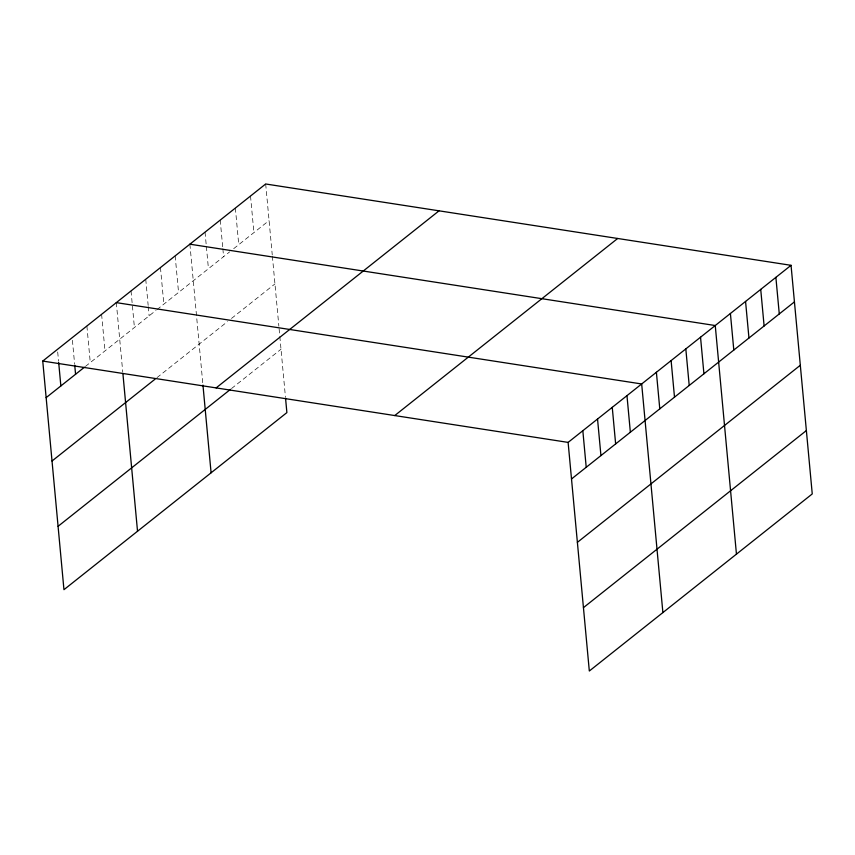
<?xml version="1.0" encoding="UTF-8"?>
<svg xmlns="http://www.w3.org/2000/svg" width="855" height="855" viewBox="0 0 855 855"><rect width="100%" height="100%" fill="white"/><g stroke="black" fill="none" stroke-linecap="round" stroke-linejoin="round"><path stroke-width="0.64" stroke-dasharray="4.28 3.21" d="M85.382 366.464L156.005 310.365M156.978 309.596L229.653 251.862M233.704 248.655L269.069 220.558M156.978 377.643L227.451 321.662M231.491 318.445L274.947 283.924M231.491 388.555L281.006 349.225M265.681 183.985L272.253 254.886M272.382 256.201L278.869 326.183M279.104 328.737L279.703 335.139M279.82 336.421L285.42 396.752M250.515 196.019L253.914 232.592M235.36 208.064L238.748 244.637M220.205 220.109L222.749 247.533M222.866 248.837L223.593 256.682M205.04 232.143L206.247 245.214M206.376 246.518L208.438 268.716M189.885 244.188L202.838 383.82M175.168 255.88L178.556 292.453M160.451 267.562L163.85 304.134M145.745 279.254L148.161 305.374M148.289 306.678L149.133 315.826M131.029 290.935L134.417 327.508M116.312 302.627L122.767 372.203M101.606 314.309L104.994 350.881M86.889 326.001L90.277 362.573M72.419 340.301L74.599 363.813M57.702 351.993L58.557 361.131"/><path stroke-width="1.28" d="M285.538 398.077L286.885 412.602L63.954 589.683L42.75 361.067L265.681 183.985L791.046 265.317L812.25 493.934L589.319 671.015L568.115 442.398L791.046 265.317M46.138 397.639L84.399 367.244M52.027 461.005L155.012 379.203M216.123 387.903L439.043 210.822M58.076 526.306L230.476 389.367M394.743 415.562L617.673 238.481M571.503 478.971L794.434 301.89M577.382 542.348L800.312 365.267M583.441 607.638L806.372 430.567M189.885 244.188L715.25 325.531L736.454 554.147M116.312 302.627L641.678 383.97L662.892 612.586M42.75 361.067L568.115 442.398M775.88 277.362L779.279 313.935M760.726 289.407L764.114 325.979M745.56 301.441L748.959 338.014M730.405 313.486L733.804 350.058M700.534 337.212L703.922 373.785M685.817 348.904L689.216 385.477M671.111 360.586L674.499 397.158M656.394 372.278L659.782 408.85M626.971 395.651L630.359 432.224M612.255 407.343L615.643 443.916M597.538 419.025L600.937 455.597M582.832 430.717L586.22 467.29M202.956 385.103L211.089 472.804M122.896 373.528L137.527 531.244M74.716 365.117L75.571 374.255M58.674 362.435L60.855 385.947"/></g></svg>
